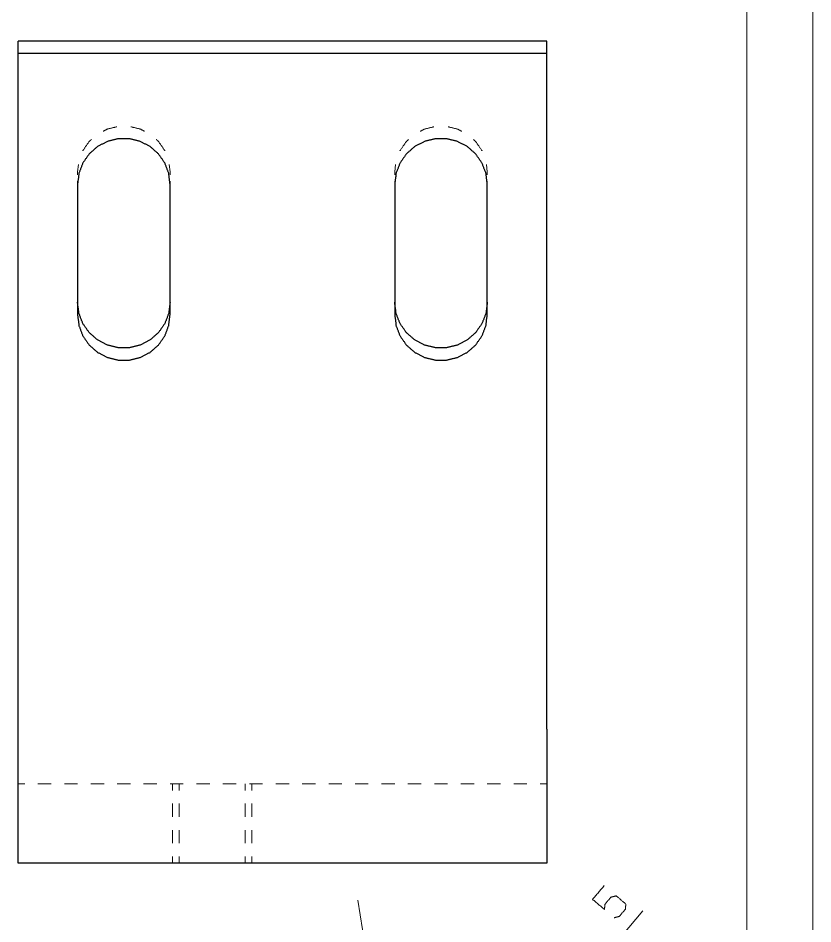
# Model space of a CAD drawing. Header units: millimetres. Extents: x 0 to 210, y 0 to 681.
# Drawn here: x 149.9 to 210, y 160 to 228.5 of the extents above; entities that cross this region are included whole.
import ezdxf

# ---------------------------------------------------------------- set-up
doc = ezdxf.new("R2010")
doc.units = ezdxf.units.MM
doc.layers.add('1', color=7, linetype='Continuous', true_color=0xffffff)

msp = doc.modelspace()

# ---------------------------------------------------------------- linework, layer by layer
at = {"layer": '1', "color": 132, "linetype": 'Continuous', "lineweight": 18}
for p, q in [((210, 0), (210, 297)), ((205, 5), (205, 292))]:
    msp.add_line(p, q, dxfattribs=at)
at = {"layer": '1', "color": 30, "linetype": 'Continuous', "lineweight": 25}
for p, q in [((189.859, 226.733), (149.859, 226.733)), ((149.859, 225.794), (149.859, 226.733)), ((189.859, 225.794), (189.859, 226.733)), ((149.859, 174.681), (149.859, 225.794)), ((189.859, 225.794), (149.859, 225.794)), ((189.859, 174.681), (189.859, 225.794)), ((154.359, 215.918), (154.359, 206.041)), ((161.359, 206.041), (161.359, 215.918)), ((178.359, 215.918), (178.359, 206.041)), ((185.359, 206.041), (185.359, 215.918)), ((189.859, 164.558), (149.859, 164.558))]:
    msp.add_line(p, q, dxfattribs=at)
at = {"layer": '1', "color": 43, "linetype": 'Continuous', "lineweight": 18}
for p, q in [((154.359, 216.856), (154.426, 217.397)), ((161.293, 217.397), (161.359, 216.856)), ((178.359, 216.856), (178.426, 217.397)), ((185.293, 217.397), (185.359, 216.856)), ((154.359, 216.856), (154.359, 216.622)), ((161.359, 216.856), (161.359, 216.622)), ((178.359, 216.856), (178.359, 216.622)), ((185.359, 216.856), (185.359, 216.622)), ((154.359, 216.152), (154.359, 215.918)), ((161.359, 216.152), (161.359, 215.918)), ((178.359, 216.152), (178.359, 215.918)), ((185.359, 216.152), (185.359, 215.918)), ((149.859, 170.558), (150.359, 170.558)), ((151.359, 170.558), (152.359, 170.558)), ((153.359, 170.558), (154.359, 170.558)), ((155.359, 170.558), (156.359, 170.558)), ((157.359, 170.558), (158.359, 170.558)), ((159.359, 170.558), (160.359, 170.558)), ((161.359, 170.558), (162.359, 170.558)), ((161.552, 170.058), (161.552, 170.558)), ((161.552, 170.058), (161.552, 170.558)), ((162.052, 170.558), (162.052, 170.058)), ((163.359, 170.558), (164.359, 170.558)), ((165.359, 170.558), (166.359, 170.558)), ((167.052, 170.058), (167.052, 170.558)), ((167.359, 170.558), (168.359, 170.558)), ((167.552, 170.058), (167.552, 170.558)), ((167.552, 170.058), (167.552, 170.558)), ((169.359, 170.558), (170.359, 170.558)), ((171.359, 170.558), (172.359, 170.558)), ((173.359, 170.558), (174.359, 170.558)), ((175.359, 170.558), (176.359, 170.558)), ((177.359, 170.558), (178.359, 170.558)), ((179.359, 170.558), (180.359, 170.558)), ((181.359, 170.558), (182.359, 170.558)), ((183.359, 170.558), (184.359, 170.558)), ((185.359, 170.558), (186.359, 170.558)), ((187.359, 170.558), (188.359, 170.558)), ((189.359, 170.558), (189.859, 170.558)), ((161.552, 168.058), (161.552, 169.058)), ((161.552, 168.058), (161.552, 169.058)), ((162.052, 169.058), (162.052, 168.058)), ((167.052, 168.058), (167.052, 169.058)), ((167.552, 168.058), (167.552, 169.058)), ((167.552, 168.058), (167.552, 169.058)), ((161.552, 166.058), (161.552, 167.058)), ((161.552, 166.058), (161.552, 167.058)), ((162.052, 167.058), (162.052, 166.058)), ((167.052, 166.058), (167.052, 167.058)), ((167.552, 166.058), (167.552, 167.058)), ((167.552, 166.058), (167.552, 167.058)), ((161.552, 164.558), (161.552, 165.058)), ((161.552, 164.558), (161.552, 165.058)), ((162.052, 165.058), (162.052, 164.558)), ((167.052, 164.558), (167.052, 165.058)), ((167.552, 164.558), (167.552, 165.058)), ((167.552, 164.558), (167.552, 165.058))]:
    msp.add_line(p, q, dxfattribs=at)
at = {"layer": '1', "color": 13, "linetype": 'Continuous', "lineweight": 18}
for p, q in [((178.57, 142.82), (175.57, 161.762)), ((169.356, 128.314), (197.137, 160.937))]:
    msp.add_line(p, q, dxfattribs=at)
at = {"layer": '1', "color": 43, "linetype": 'Continuous', "lineweight": 18}
for points, knots in [([(156.29, 219.918), (156.618, 220.088), (157.318, 220.259)], [0, 0, 0.339565, 1, 1]), ([(158.401, 220.259), (159.1, 220.088), (159.429, 219.918)], [0, 0, 0.660435, 1, 1]), ([(180.29, 219.918), (180.618, 220.088), (181.318, 220.259)], [0, 0, 0.339568, 1, 1]), ([(182.401, 220.259), (183.1, 220.088), (183.429, 219.918)], [0, 0, 0.660432, 1, 1]), ([(154.748, 218.432), (154.76, 218.463), (155.24, 219.149), (155.405, 219.294)], [0, 0, 0.030266, 0.797814, 1, 1]), ([(160.313, 219.294), (160.479, 219.149), (160.958, 218.463), (160.97, 218.432)], [0, 0, 0.202186, 0.969734, 1, 1]), ([(178.748, 218.432), (178.76, 218.463), (179.24, 219.149), (179.405, 219.294)], [0, 0, 0.030263, 0.797807, 1, 1]), ([(184.313, 219.294), (184.479, 219.149), (184.958, 218.463), (184.97, 218.432)], [0, 0, 0.202193, 0.969737, 1, 1])]:
    msp.add_open_spline(points, degree=1, knots=knots, dxfattribs=at)
at = {"layer": '1', "color": 30, "linetype": 'Continuous', "lineweight": 25}
for points, knots in [([(161.359, 215.918), (161.258, 216.745), (160.958, 217.524), (160.479, 218.21), (159.848, 218.763), (159.1, 219.15), (158.281, 219.349), (157.437, 219.349), (156.618, 219.15), (155.871, 218.763), (155.24, 218.21), (154.76, 217.524), (154.461, 216.745), (154.359, 215.918)], [0, 0, 0.07646, 0.153027, 0.229782, 0.306763, 0.383956, 0.4613, 0.5387, 0.616044, 0.693237, 0.770218, 0.846973, 0.92354, 1, 1]), ([(185.359, 215.918), (185.258, 216.745), (184.958, 217.524), (184.479, 218.21), (183.848, 218.763), (183.1, 219.15), (182.281, 219.349), (181.437, 219.349), (180.618, 219.15), (179.871, 218.763), (179.24, 218.21), (178.76, 217.524), (178.461, 216.745), (178.359, 215.918)], [0, 0, 0.07646, 0.153026, 0.229781, 0.306763, 0.383957, 0.461301, 0.538699, 0.616044, 0.693238, 0.770218, 0.846973, 0.92354, 1, 1]), ([(161.359, 206.979), (161.258, 206.152), (160.958, 205.373), (160.479, 204.687), (159.848, 204.134), (159.1, 203.747), (158.281, 203.548), (157.437, 203.548), (156.618, 203.747), (155.871, 204.134), (155.24, 204.687), (154.76, 205.373), (154.461, 206.152), (154.359, 206.979)], [0, 0, 0.07646, 0.153027, 0.229782, 0.306763, 0.383956, 0.4613, 0.5387, 0.616044, 0.693237, 0.770218, 0.846973, 0.92354, 1, 1]), ([(185.359, 206.979), (185.258, 206.152), (184.958, 205.373), (184.479, 204.687), (183.848, 204.134), (183.1, 203.747), (182.281, 203.548), (181.437, 203.548), (180.618, 203.747), (179.871, 204.134), (179.24, 204.687), (178.76, 205.373), (178.461, 206.152), (178.359, 206.979)], [0, 0, 0.07646, 0.153026, 0.229781, 0.306763, 0.383957, 0.461301, 0.538699, 0.616044, 0.693238, 0.770218, 0.846973, 0.92354, 1, 1]), ([(154.359, 206.041), (154.461, 205.213), (154.76, 204.434), (155.24, 203.748), (155.871, 203.196), (156.618, 202.808), (157.437, 202.609), (158.281, 202.609), (159.1, 202.808), (159.848, 203.196), (160.479, 203.748), (160.958, 204.434), (161.258, 205.213), (161.359, 206.041)], [0, 0, 0.07646, 0.153027, 0.229781, 0.306762, 0.383956, 0.4613, 0.5387, 0.616044, 0.693238, 0.770219, 0.846973, 0.92354, 1, 1]), ([(178.359, 206.041), (178.461, 205.213), (178.76, 204.434), (179.24, 203.748), (179.871, 203.196), (180.618, 202.808), (181.437, 202.609), (182.281, 202.609), (183.1, 202.808), (183.848, 203.196), (184.479, 203.748), (184.958, 204.434), (185.258, 205.213), (185.359, 206.041)], [0, 0, 0.07646, 0.153027, 0.229781, 0.306761, 0.383956, 0.4613, 0.538699, 0.616044, 0.693238, 0.77022, 0.846973, 0.92354, 1, 1]), ([(149.859, 164.558), (149.859, 165.034), (149.859, 166.426), (149.859, 168.622), (149.859, 169.97), (149.859, 173.029), (149.859, 174.681)], [0, 0, 0.04707, 0.184541, 0.401496, 0.534609, 0.836877, 1, 1]), ([(189.859, 174.681), (189.859, 171.448), (189.859, 168.622), (189.859, 166.426), (189.859, 165.034), (189.859, 164.558)], [0, 0, 0.319293, 0.598504, 0.815459, 0.95293, 1, 1])]:
    msp.add_open_spline(points, degree=1, knots=knots, dxfattribs=at)
at = {"layer": '1', "color": 95, "linetype": 'Continuous', "lineweight": 18}
msp.add_open_spline([(194.967, 160.421), (195.356, 160.531), (195.803, 161.056), (195.849, 161.457), (195.126, 162.073), (194.718, 161.98), (194.271, 161.455), (194.224, 161.053), (193.33, 161.815), (194.212, 162.851)], degree=1, knots=[0, 0, 0.062226, 0.168342, 0.23057, 0.376813, 0.441265, 0.547381, 0.609609, 0.79049, 1, 1], dxfattribs=at)

doc.saveas('drawing.dxf')
